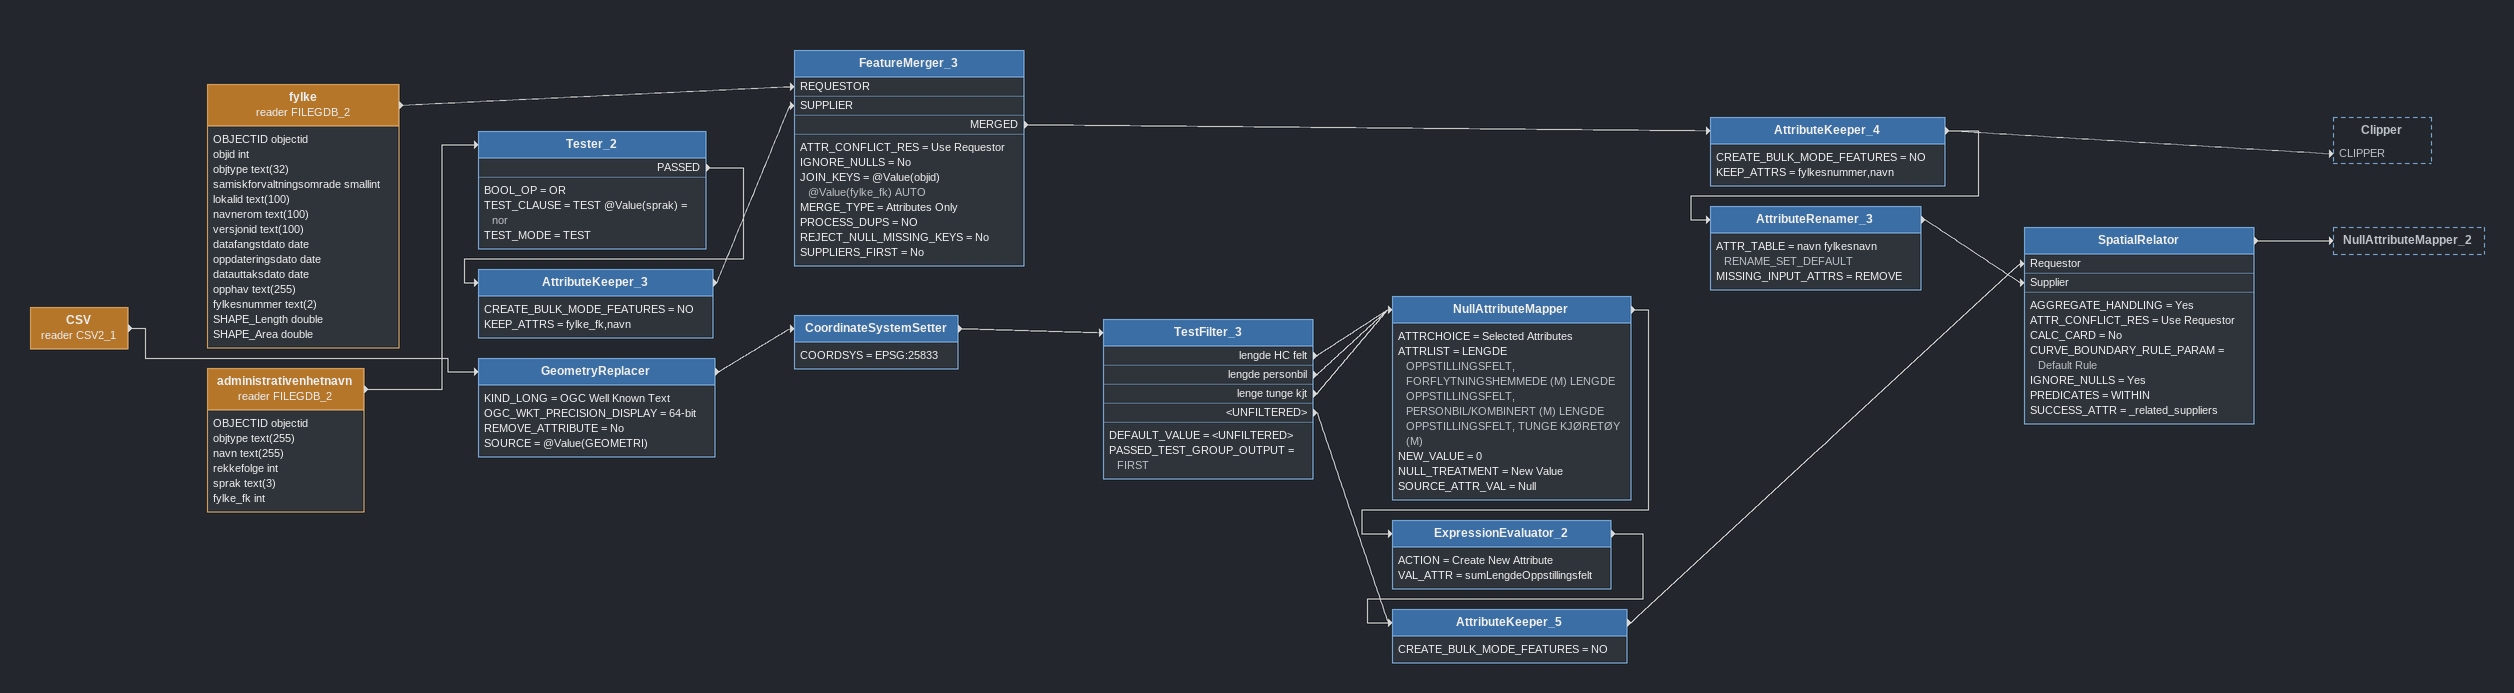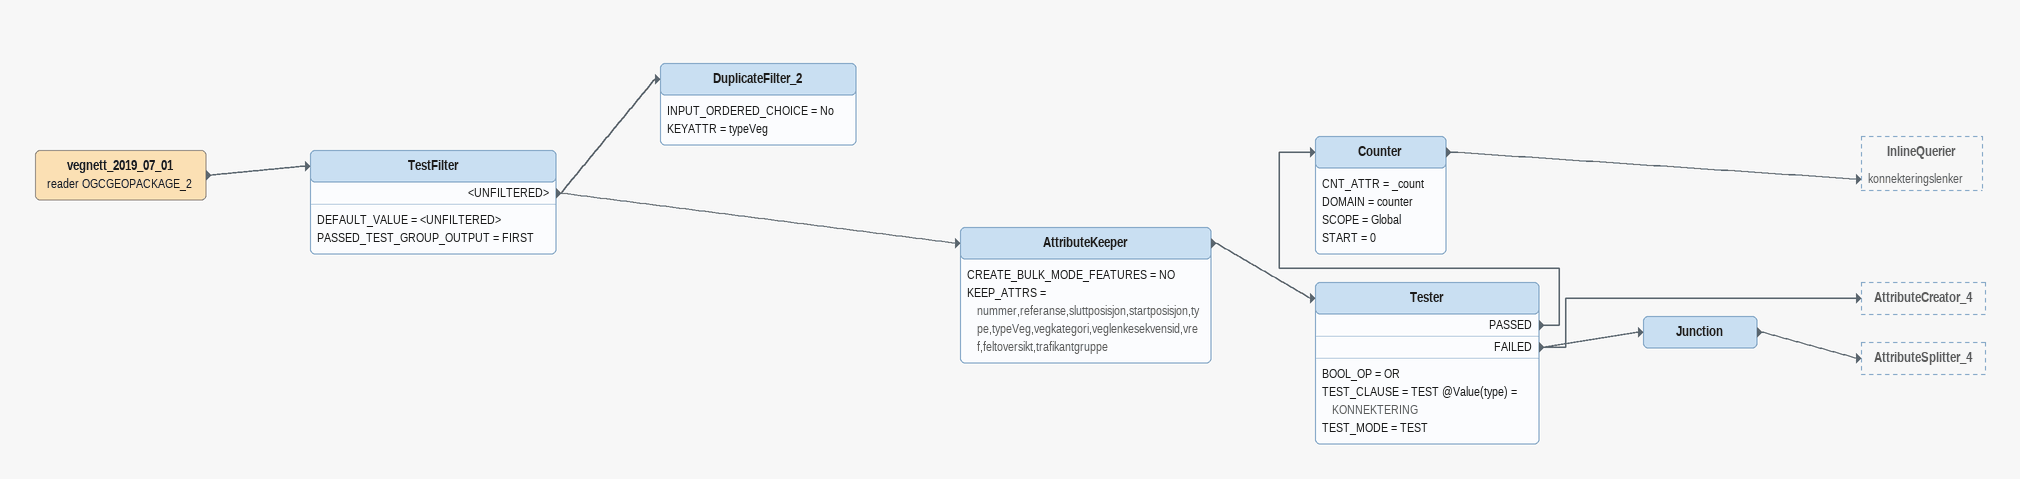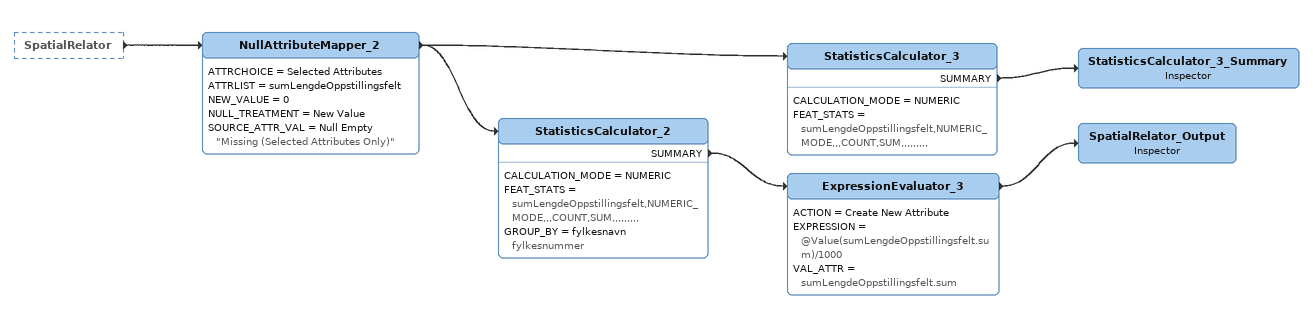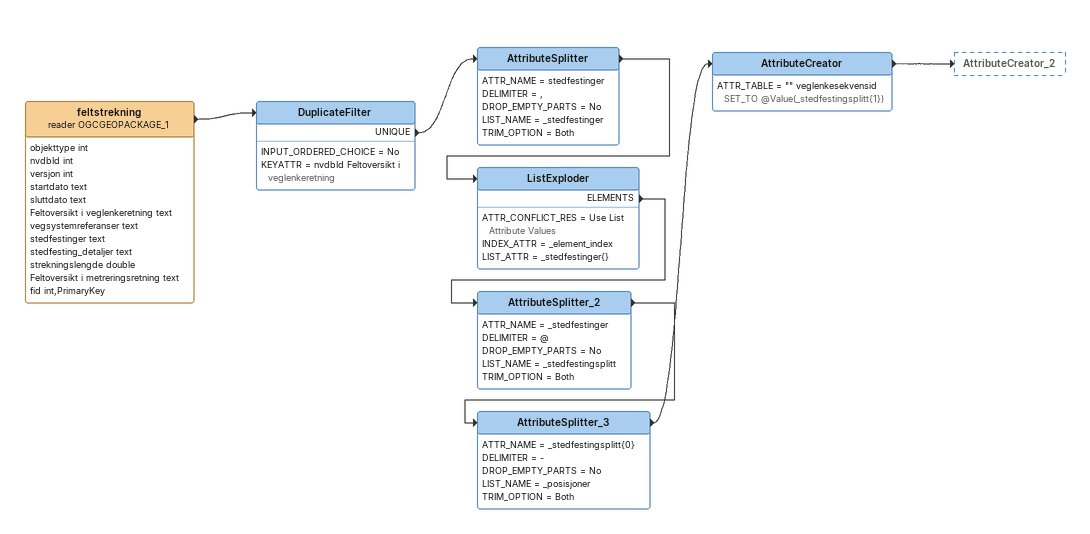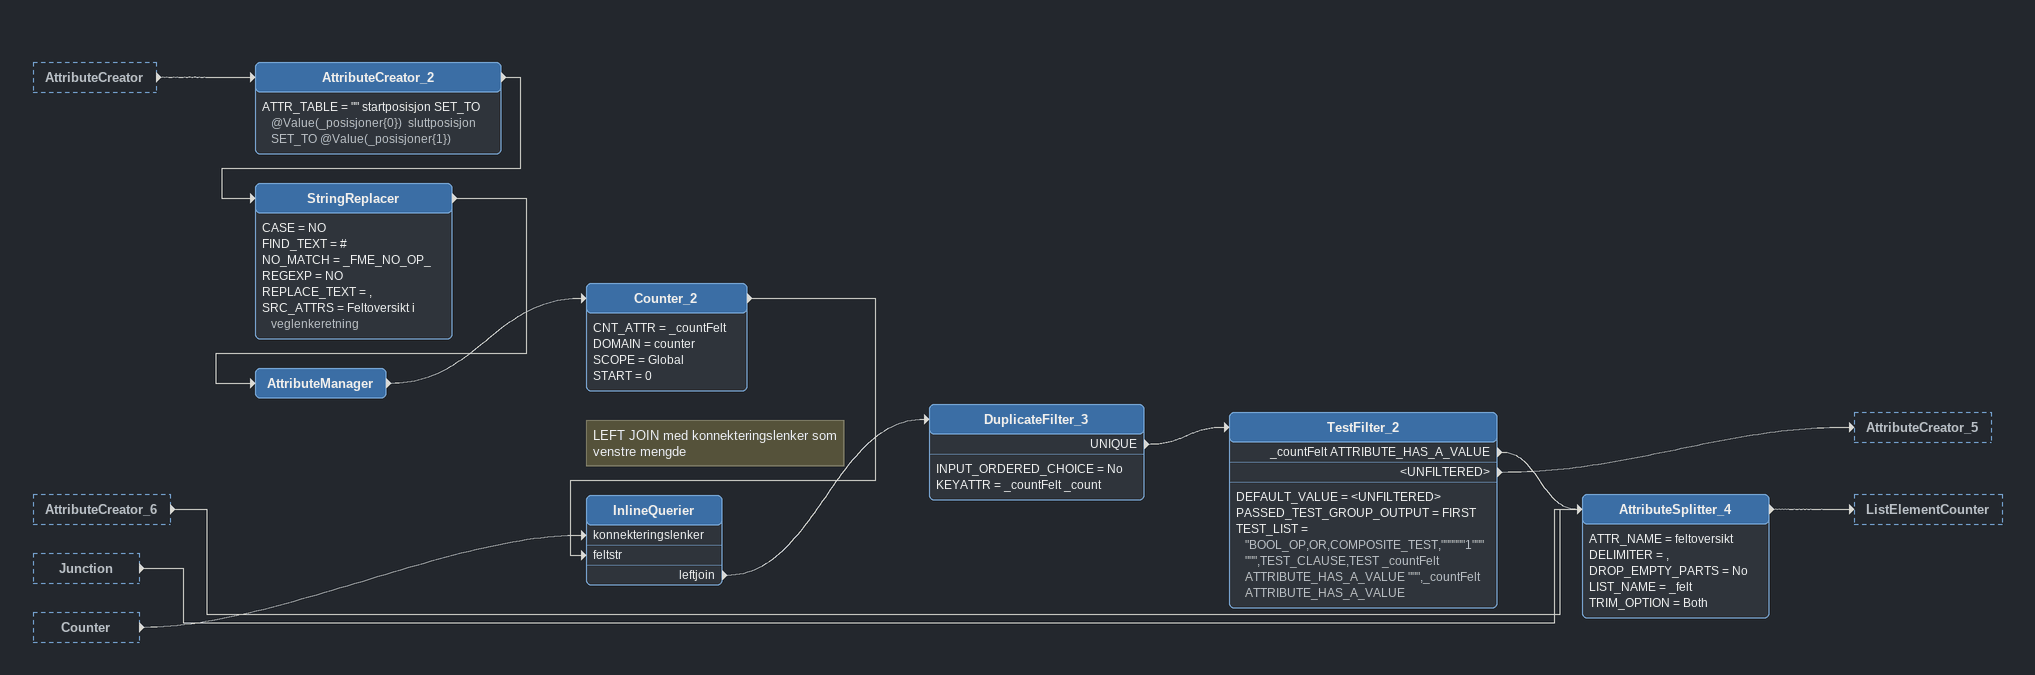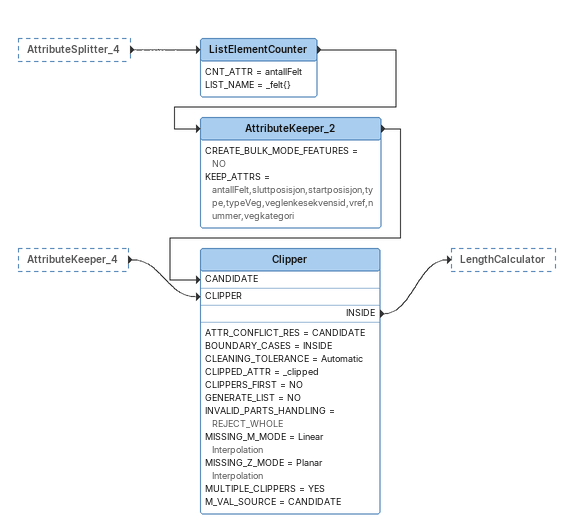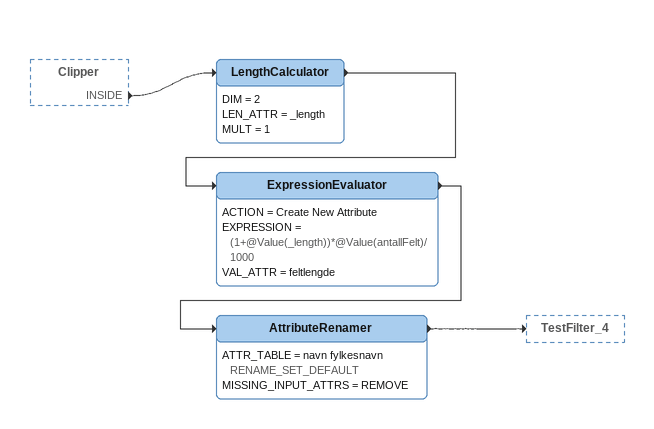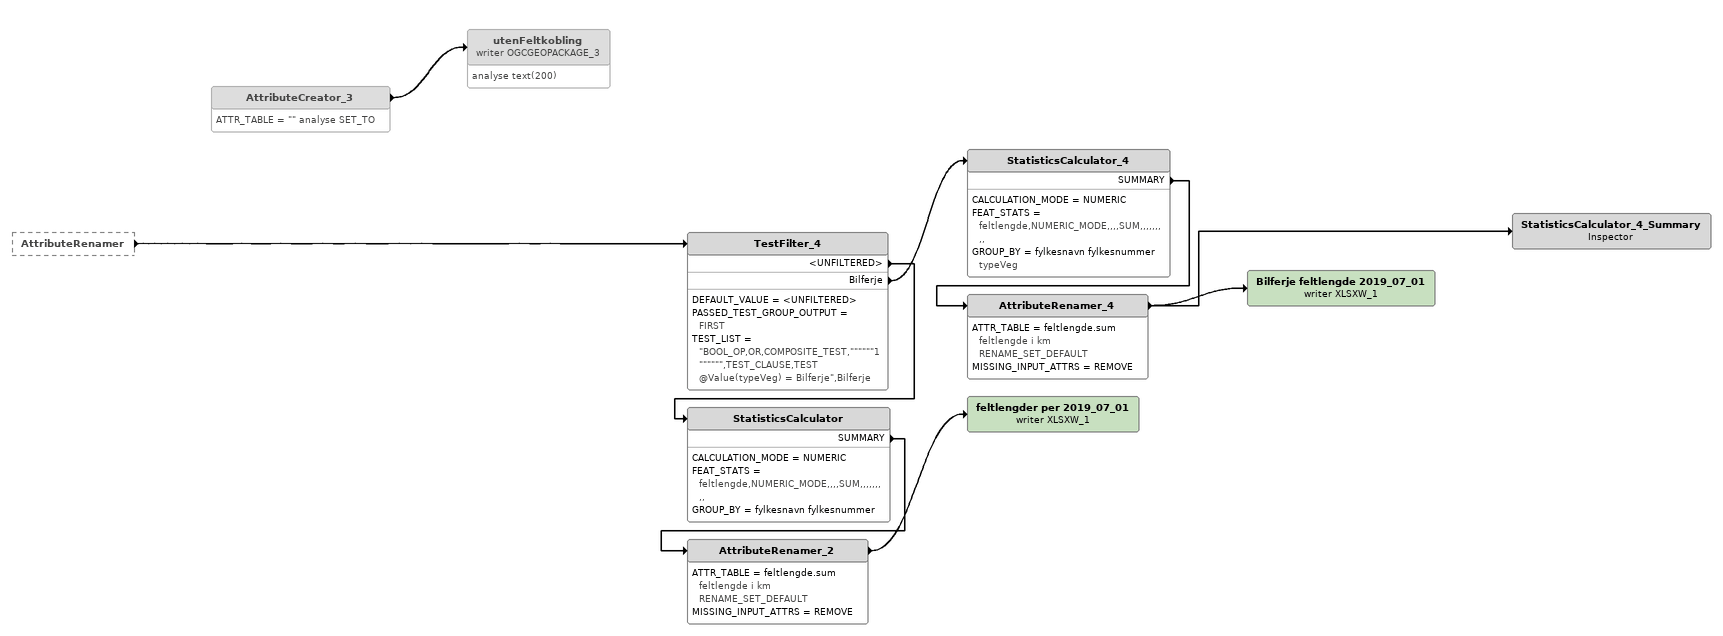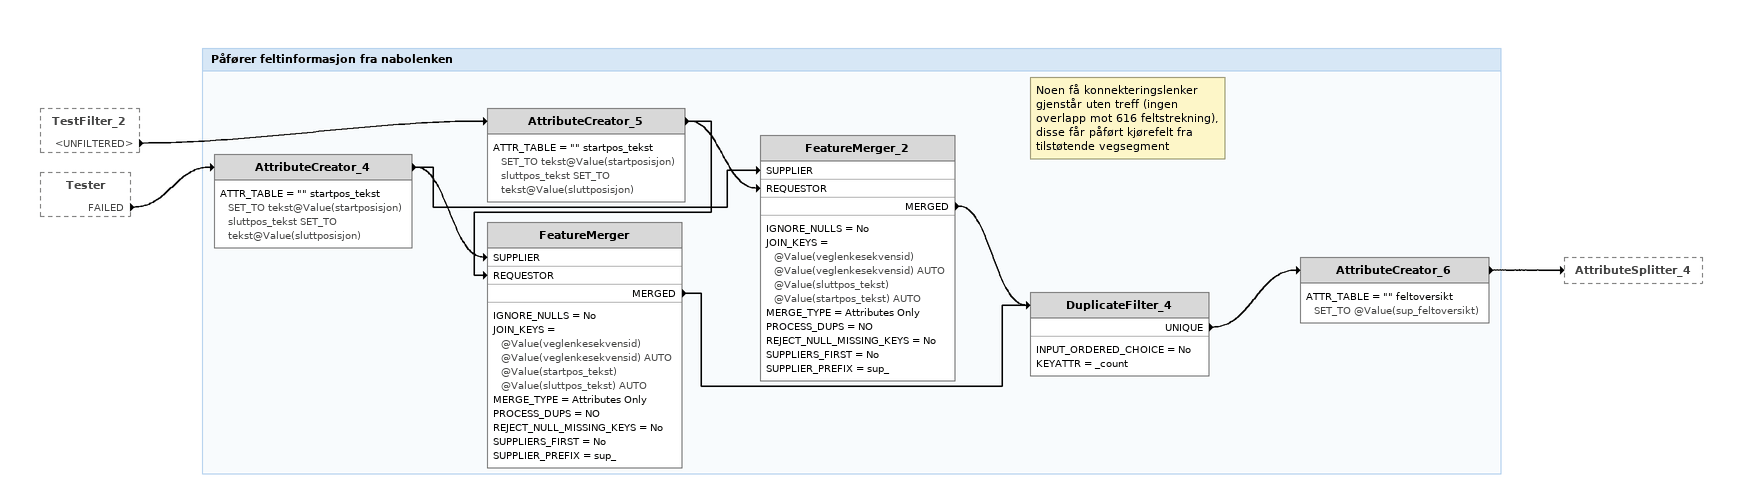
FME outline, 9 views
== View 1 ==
CSV (reader CSV2_1)
    -> GeometryReplacer
GeometryReplacer
    KIND_LONG = OGC Well Known Text
    OGC_WKT_PRECISION_DISPLAY = 64-bit
    REMOVE_ATTRIBUTE = No
    SOURCE = @Value(GEOMETRI)
    -> CoordinateSystemSetter
CoordinateSystemSetter
    COORDSYS = EPSG:25833
    -> TestFilter_3
TestFilter_3
    DEFAULT_VALUE = <UNFILTERED>
    PASSED_TEST_GROUP_OUTPUT = FIRST
    lengde HC felt -> NullAttributeMapper
    lengde personbil -> NullAttributeMapper
    lenge tunge kjt -> NullAttributeMapper
    <UNFILTERED> -> AttributeKeeper_5
NullAttributeMapper
    ATTRCHOICE = Selected Attributes
    ATTRLIST = LENGDE OPPSTILLINGSFELT, FORFLYTNINGSHEMMEDE (M) LENGDE OPPSTILLINGSFELT, PERSONBIL/KOMBINERT (M) LENGDE OPPSTILLINGSFELT, TUNGE KJØRETØY (M)
    NEW_VALUE = 0
    NULL_TREATMENT = New Value
    SOURCE_ATTR_VAL = Null
    -> ExpressionEvaluator_2
ExpressionEvaluator_2
    ACTION = Create New Attribute
    VAL_ATTR = sumLengdeOppstillingsfelt
    -> AttributeKeeper_5
AttributeKeeper_5
    CREATE_BULK_MODE_FEATURES = NO
    -> SpatialRelator [Requestor]
administrativenhetnavn (reader FILEGDB_2)
    attributes: OBJECTID objectid, objtype text(255), navn text(255), rekkefolge int, sprak text(3), fylke_fk int
    -> Tester_2
Tester_2
    BOOL_OP = OR
    TEST_CLAUSE = TEST @Value(sprak) = nor
    TEST_MODE = TEST
    PASSED -> AttributeKeeper_3
AttributeKeeper_3
    CREATE_BULK_MODE_FEATURES = NO
    KEEP_ATTRS = fylke_fk,navn
    -> FeatureMerger_3 [SUPPLIER]
fylke (reader FILEGDB_2)
    attributes: OBJECTID objectid, objid int, objtype text(32), samiskforvaltningsomrade smallint, lokalid text(100), navnerom text(100), versjonid text(100), datafangstdato date, oppdateringsdato date, datauttaksdato date, opphav text(255), fylkesnummer text(2), SHAPE_Length double, SHAPE_Area double
    -> FeatureMerger_3 [REQUESTOR]
FeatureMerger_3
    ATTR_CONFLICT_RES = Use Requestor
    IGNORE_NULLS = No
    JOIN_KEYS = @Value(objid) @Value(fylke_fk) AUTO
    MERGE_TYPE = Attributes Only
    PROCESS_DUPS = NO
    REJECT_NULL_MISSING_KEYS = No
    SUPPLIERS_FIRST = No
    MERGED -> AttributeKeeper_4
AttributeKeeper_4
    CREATE_BULK_MODE_FEATURES = NO
    KEEP_ATTRS = fylkesnummer,navn
    -> Clipper [CLIPPER]
    -> AttributeRenamer_3
AttributeRenamer_3
    ATTR_TABLE = navn fylkesnavn RENAME_SET_DEFAULT
    MISSING_INPUT_ATTRS = REMOVE
    -> SpatialRelator [Supplier]
SpatialRelator
    AGGREGATE_HANDLING = Yes
    ATTR_CONFLICT_RES = Use Requestor
    CALC_CARD = No
    CURVE_BOUNDARY_RULE_PARAM = Default Rule
    IGNORE_NULLS = Yes
    PREDICATES = WITHIN
    SUCCESS_ATTR = _related_suppliers
    -> NullAttributeMapper_2

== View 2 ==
vegnett_2019_07_01 (reader OGCGEOPACKAGE_2)
    -> TestFilter
TestFilter
    DEFAULT_VALUE = <UNFILTERED>
    PASSED_TEST_GROUP_OUTPUT = FIRST
    <UNFILTERED> -> AttributeKeeper
    <UNFILTERED> -> DuplicateFilter_2
DuplicateFilter_2
    INPUT_ORDERED_CHOICE = No
    KEYATTR = typeVeg
AttributeKeeper
    CREATE_BULK_MODE_FEATURES = NO
    KEEP_ATTRS = nummer,referanse,sluttposisjon,startposisjon,type,typeVeg,vegkategori,veglenkesekvensid,vref,feltoversikt,trafikantgruppe
    -> Tester
Tester
    BOOL_OP = OR
    TEST_CLAUSE = TEST @Value(type) = KONNEKTERING
    TEST_MODE = TEST
    PASSED -> Counter
    FAILED -> Junction
    FAILED -> AttributeCreator_4
Counter
    CNT_ATTR = _count
    DOMAIN = counter
    SCOPE = Global
    START = 0
    -> InlineQuerier [konnekteringslenker]
Junction
    -> AttributeSplitter_4

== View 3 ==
SpatialRelator [outside]
    -> NullAttributeMapper_2
NullAttributeMapper_2
    ATTRCHOICE = Selected Attributes
    ATTRLIST = sumLengdeOppstillingsfelt
    NEW_VALUE = 0
    NULL_TREATMENT = New Value
    SOURCE_ATTR_VAL = Null Empty "Missing (Selected Attributes Only)"
    -> StatisticsCalculator_2
    -> StatisticsCalculator_3
StatisticsCalculator_3
    CALCULATION_MODE = NUMERIC
    FEAT_STATS = sumLengdeOppstillingsfelt,NUMERIC_MODE,,,COUNT,SUM,,,,,,,,,
    SUMMARY -> StatisticsCalculator_3_Summary
StatisticsCalculator_3_Summary: Inspector
StatisticsCalculator_2
    CALCULATION_MODE = NUMERIC
    FEAT_STATS = sumLengdeOppstillingsfelt,NUMERIC_MODE,,,COUNT,SUM,,,,,,,,,
    GROUP_BY = fylkesnavn fylkesnummer
    SUMMARY -> ExpressionEvaluator_3
ExpressionEvaluator_3
    ACTION = Create New Attribute
    EXPRESSION = @Value(sumLengdeOppstillingsfelt.sum)/1000
    VAL_ATTR = sumLengdeOppstillingsfelt.sum
    -> SpatialRelator_Output
SpatialRelator_Output: Inspector

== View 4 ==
feltstrekning (reader OGCGEOPACKAGE_1)
    attributes: objekttype int, nvdbId int, versjon int, startdato text, sluttdato text, Feltoversikt i veglenkeretning text, vegsystemreferanser text, stedfestinger text, stedfesting_detaljer text, strekningslengde double, Feltoversikt i metreringsretning text, fid int,PrimaryKey
    -> DuplicateFilter
DuplicateFilter
    INPUT_ORDERED_CHOICE = No
    KEYATTR = nvdbId Feltoversikt i veglenkeretning
    UNIQUE -> AttributeSplitter
AttributeSplitter
    ATTR_NAME = stedfestinger
    DELIMITER = ,
    DROP_EMPTY_PARTS = No
    LIST_NAME = _stedfestinger
    TRIM_OPTION = Both
    -> ListExploder
ListExploder
    ATTR_CONFLICT_RES = Use List Attribute Values
    INDEX_ATTR = _element_index
    LIST_ATTR = _stedfestinger{}
    ELEMENTS -> AttributeSplitter_2
AttributeSplitter_2
    ATTR_NAME = _stedfestinger
    DELIMITER = @
    DROP_EMPTY_PARTS = No
    LIST_NAME = _stedfestingsplitt
    TRIM_OPTION = Both
    -> AttributeSplitter_3
AttributeSplitter_3
    ATTR_NAME = _stedfestingsplitt{0}
    DELIMITER = -
    DROP_EMPTY_PARTS = No
    LIST_NAME = _posisjoner
    TRIM_OPTION = Both
    -> AttributeCreator
AttributeCreator
    ATTR_TABLE = "" veglenkesekvensid SET_TO @Value(_stedfestingsplitt{1})
    -> AttributeCreator_2

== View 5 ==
AttributeCreator [outside]
    -> AttributeCreator_2
AttributeCreator_6 [outside]
    -> AttributeSplitter_4
Junction [outside]
    -> AttributeSplitter_4
Counter [outside]
    -> InlineQuerier [konnekteringslenker]
AttributeCreator_2
    ATTR_TABLE = "" startposisjon SET_TO @Value(_posisjoner{0})  sluttposisjon SET_TO @Value(_posisjoner{1})
    -> StringReplacer
StringReplacer
    CASE = NO
    FIND_TEXT = #
    NO_MATCH = _FME_NO_OP_
    REGEXP = NO
    REPLACE_TEXT = ,
    SRC_ATTRS = Feltoversikt i veglenkeretning
    -> AttributeManager
AttributeManager
    -> Counter_2
Counter_2
    CNT_ATTR = _countFelt
    DOMAIN = counter
    SCOPE = Global
    START = 0
    -> InlineQuerier [feltstr]
Note: LEFT JOIN med konnekteringslenker som venstre mengde
InlineQuerier
    leftjoin -> DuplicateFilter_3
DuplicateFilter_3
    INPUT_ORDERED_CHOICE = No
    KEYATTR = _countFelt _count
    UNIQUE -> TestFilter_2
TestFilter_2
    DEFAULT_VALUE = <UNFILTERED>
    PASSED_TEST_GROUP_OUTPUT = FIRST
    TEST_LIST = "BOOL_OP,OR,COMPOSITE_TEST,""""""1"""""",TEST_CLAUSE,TEST _countFelt ATTRIBUTE_HAS_A_VALUE """,_countFelt ATTRIBUTE_HAS_A_VALUE
    _countFelt ATTRIBUTE_HAS_A_VALUE -> AttributeSplitter_4
    <UNFILTERED> -> AttributeCreator_5
AttributeSplitter_4
    ATTR_NAME = feltoversikt
    DELIMITER = ,
    DROP_EMPTY_PARTS = No
    LIST_NAME = _felt
    TRIM_OPTION = Both
    -> ListElementCounter

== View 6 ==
AttributeSplitter_4 [outside]
    -> ListElementCounter
AttributeKeeper_4 [outside]
    -> Clipper [CLIPPER]
ListElementCounter
    CNT_ATTR = antallFelt
    LIST_NAME = _felt{}
    -> AttributeKeeper_2
AttributeKeeper_2
    CREATE_BULK_MODE_FEATURES = NO
    KEEP_ATTRS = antallFelt,sluttposisjon,startposisjon,type,typeVeg,veglenkesekvensid,vref,nummer,vegkategori
    -> Clipper [CANDIDATE]
Clipper
    ATTR_CONFLICT_RES = CANDIDATE
    BOUNDARY_CASES = INSIDE
    CLEANING_TOLERANCE = Automatic
    CLIPPED_ATTR = _clipped
    CLIPPERS_FIRST = NO
    GENERATE_LIST = NO
    INVALID_PARTS_HANDLING = REJECT_WHOLE
    MISSING_M_MODE = Linear Interpolation
    MISSING_Z_MODE = Planar Interpolation
    MULTIPLE_CLIPPERS = YES
    M_VAL_SOURCE = CANDIDATE
    INSIDE -> LengthCalculator

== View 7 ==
Clipper [outside]
    INSIDE -> LengthCalculator
LengthCalculator
    DIM = 2
    LEN_ATTR = _length
    MULT = 1
    -> ExpressionEvaluator
ExpressionEvaluator
    ACTION = Create New Attribute
    EXPRESSION = (1+@Value(_length))*@Value(antallFelt)/1000
    VAL_ATTR = feltlengde
    -> AttributeRenamer
AttributeRenamer
    ATTR_TABLE = navn fylkesnavn RENAME_SET_DEFAULT
    MISSING_INPUT_ATTRS = REMOVE
    -> TestFilter_4

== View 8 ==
AttributeRenamer [outside]
    -> TestFilter_4
TestFilter_4
    DEFAULT_VALUE = <UNFILTERED>
    PASSED_TEST_GROUP_OUTPUT = FIRST
    TEST_LIST = "BOOL_OP,OR,COMPOSITE_TEST,""""""1"""""",TEST_CLAUSE,TEST @Value(typeVeg) = Bilferje",Bilferje
    <UNFILTERED> -> StatisticsCalculator
    Bilferje -> StatisticsCalculator_4
StatisticsCalculator_4
    CALCULATION_MODE = NUMERIC
    FEAT_STATS = feltlengde,NUMERIC_MODE,,,,SUM,,,,,,,,,
    GROUP_BY = fylkesnavn fylkesnummer typeVeg
    SUMMARY -> AttributeRenamer_4
AttributeRenamer_4
    ATTR_TABLE = feltlengde.sum feltlengde i km RENAME_SET_DEFAULT
    MISSING_INPUT_ATTRS = REMOVE
    -> Bilferje feltlengde 2019_07_01 (writer XLSXW_1)
    -> StatisticsCalculator_4_Summary
StatisticsCalculator_4_Summary: Inspector
Bilferje feltlengde 2019_07_01 (writer XLSXW_1)
StatisticsCalculator
    CALCULATION_MODE = NUMERIC
    FEAT_STATS = feltlengde,NUMERIC_MODE,,,,SUM,,,,,,,,,
    GROUP_BY = fylkesnavn fylkesnummer
    SUMMARY -> AttributeRenamer_2
AttributeRenamer_2
    ATTR_TABLE = feltlengde.sum feltlengde i km RENAME_SET_DEFAULT
    MISSING_INPUT_ATTRS = REMOVE
    -> feltlengder per 2019_07_01 (writer XLSXW_1)
feltlengder per 2019_07_01 (writer XLSXW_1)
AttributeCreator_3 [off]
    ATTR_TABLE = "" analyse SET_TO
    -> utenFeltkobling (writer OGCGEOPACKAGE_3)
utenFeltkobling (writer OGCGEOPACKAGE_3) [off]
    attributes: analyse text(200)

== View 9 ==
TestFilter_2 [outside]
    <UNFILTERED> -> AttributeCreator_5
Tester [outside]
    FAILED -> AttributeCreator_4

Bookmark: Påfører feltinformasjon fra nabolenken
AttributeCreator_4
    ATTR_TABLE = "" startpos_tekst SET_TO tekst@Value(startposisjon)  sluttpos_tekst SET_TO tekst@Value(sluttposisjon)
    -> FeatureMerger [SUPPLIER]
    -> FeatureMerger_2 [SUPPLIER]
AttributeCreator_5
    ATTR_TABLE = "" startpos_tekst SET_TO tekst@Value(startposisjon)  sluttpos_tekst SET_TO tekst@Value(sluttposisjon)
    -> FeatureMerger [REQUESTOR]
    -> FeatureMerger_2 [REQUESTOR]
FeatureMerger_2
    IGNORE_NULLS = No
    JOIN_KEYS = @Value(veglenkesekvensid) @Value(veglenkesekvensid) AUTO @Value(sluttpos_tekst) @Value(startpos_tekst) AUTO
    MERGE_TYPE = Attributes Only
    PROCESS_DUPS = NO
    REJECT_NULL_MISSING_KEYS = No
    SUPPLIERS_FIRST = No
    SUPPLIER_PREFIX = sup_
    MERGED -> DuplicateFilter_4
FeatureMerger
    IGNORE_NULLS = No
    JOIN_KEYS = @Value(veglenkesekvensid) @Value(veglenkesekvensid) AUTO @Value(startpos_tekst) @Value(sluttpos_tekst) AUTO
    MERGE_TYPE = Attributes Only
    PROCESS_DUPS = NO
    REJECT_NULL_MISSING_KEYS = No
    SUPPLIERS_FIRST = No
    SUPPLIER_PREFIX = sup_
    MERGED -> DuplicateFilter_4
DuplicateFilter_4
    INPUT_ORDERED_CHOICE = No
    KEYATTR = _count
    UNIQUE -> AttributeCreator_6
Note: Noen få konnekteringslenker gjenstår uten treff (ingen overlapp mot 616 feltstrekning), disse får påført kjørefelt fra tilstøtende vegsegment
AttributeCreator_6
    ATTR_TABLE = "" feltoversikt SET_TO @Value(sup_feltoversikt)
    -> AttributeSplitter_4
